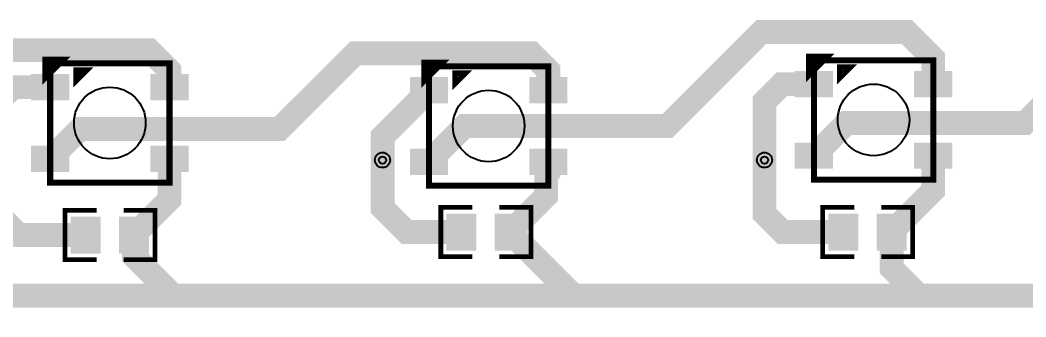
# Model space of a CAD drawing. Extents: x -5 to 8273, y -8273 to 5.
# Drawn here: x 2732 to 4391, y -2025 to -1535 of the extents above; entities that cross this region are included whole.
import ezdxf

# ---------------------------------------------------------------- set-up
doc = ezdxf.new("R2010")
doc.units = 9
for name, color, linetype, true_color in [('Hole', 7, 'Continuous', 0x222222), ('Multi-Layer', 7, 'Continuous', 0xc0c0c0), ('TopLayer', 7, 'Continuous', 0xff0000), ('TopPasteMaskLayer', 7, 'Continuous', 0x808080), ('TopSilkLayer', 7, 'Continuous', 0xffcc00), ('TopSolderMaskLayer', 7, 'Continuous', 0x800080)]:
    doc.layers.add(name, color=color, linetype=linetype, true_color=true_color)

msp = doc.modelspace()

# ---------------------------------------------------------------- hatches: boundary and pattern name
at = {"layer": 'TopLayer'}
for points in [[(4071.125, -1660.5999999999985), (4012.0250000000015, -1660.5999999999985), (4012.0250000000015, -1621.300000000003), (4071.125, -1621.300000000003)], [(4267.924999999996, -1660.5999999999985), (4208.925000000003, -1660.5999999999985), (4208.925000000003, -1621.300000000003), (4267.924999999996, -1621.300000000003)], [(2811.125, -1665.5999999999985), (2752.0250000000015, -1665.5999999999985), (2752.0250000000015, -1626.300000000003), (2811.125, -1626.300000000003)], [(3007.9249999999956, -1665.5999999999985), (2948.925000000003, -1665.5999999999985), (2948.925000000003, -1626.300000000003), (3007.9249999999956, -1626.300000000003)], [(3436.125, -1670.5999999999985), (3377.0250000000015, -1670.5999999999985), (3377.0250000000015, -1631.300000000003), (3436.125, -1631.300000000003)], [(3632.9249999999956, -1670.5999999999985), (3573.925000000003, -1670.5999999999985), (3573.925000000003, -1631.300000000003), (3632.9249999999956, -1631.300000000003)], [(4071.125, -1778.699999999997), (4012.0250000000015, -1778.699999999997), (4012.0250000000015, -1739.4000000000015), (4071.125, -1739.4000000000015)], [(4267.924999999996, -1778.699999999997), (4208.925000000003, -1778.699999999997), (4208.925000000003, -1739.4000000000015), (4267.924999999996, -1739.4000000000015)], [(2811.125, -1783.699999999997), (2752.0250000000015, -1783.699999999997), (2752.0250000000015, -1744.4000000000015), (2811.125, -1744.4000000000015)], [(3007.9249999999956, -1783.699999999997), (2948.925000000003, -1783.699999999997), (2948.925000000003, -1744.4000000000015), (3007.9249999999956, -1744.4000000000015)], [(3436.125, -1788.699999999997), (3377.0250000000015, -1788.699999999997), (3377.0250000000015, -1749.4000000000015), (3436.125, -1749.4000000000015)], [(3632.9249999999956, -1788.699999999997), (3573.925000000003, -1788.699999999997), (3573.925000000003, -1749.4000000000015), (3632.9249999999956, -1749.4000000000015)], [(3482.834999999992, -1913.5429999999978), (3437.165000000008, -1913.5429999999978), (3437.165000000008, -1856.4570000000022), (3482.834999999992, -1856.4570000000022)], [(3562.834999999992, -1913.5429999999978), (3517.165000000008, -1913.5429999999978), (3517.165000000008, -1856.4570000000022), (3562.834999999992, -1856.4570000000022)], [(4112.834999999992, -1913.5429999999978), (4067.165000000008, -1913.5429999999978), (4067.165000000008, -1856.4570000000022), (4112.834999999992, -1856.4570000000022)], [(4192.834999999992, -1913.5429999999978), (4147.165000000008, -1913.5429999999978), (4147.165000000008, -1856.4570000000022), (4192.834999999992, -1856.4570000000022)], [(2862.834999999992, -1918.5429999999978), (2817.165000000008, -1918.5429999999978), (2817.165000000008, -1861.4570000000022), (2862.834999999992, -1861.4570000000022)], [(2942.834999999992, -1918.5429999999978), (2897.165000000008, -1918.5429999999978), (2897.165000000008, -1861.4570000000022), (2942.834999999992, -1861.4570000000022)]]:
    msp.add_hatch(color=256, dxfattribs=at).paths.add_polyline_path(points)
at = {"layer": 'TopPasteMaskLayer'}
for points in [[(4071.125, -1660.5999999999985), (4012.0250000000015, -1660.5999999999985), (4012.0250000000015, -1621.300000000003), (4071.125, -1621.300000000003)], [(4267.924999999996, -1660.5999999999985), (4208.925000000003, -1660.5999999999985), (4208.925000000003, -1621.300000000003), (4267.924999999996, -1621.300000000003)], [(2811.125, -1665.5999999999985), (2752.0250000000015, -1665.5999999999985), (2752.0250000000015, -1626.300000000003), (2811.125, -1626.300000000003)], [(3007.9249999999956, -1665.5999999999985), (2948.925000000003, -1665.5999999999985), (2948.925000000003, -1626.300000000003), (3007.9249999999956, -1626.300000000003)], [(3436.125, -1670.5999999999985), (3377.0250000000015, -1670.5999999999985), (3377.0250000000015, -1631.300000000003), (3436.125, -1631.300000000003)], [(3632.9249999999956, -1670.5999999999985), (3573.925000000003, -1670.5999999999985), (3573.925000000003, -1631.300000000003), (3632.9249999999956, -1631.300000000003)], [(4071.125, -1778.699999999997), (4012.0250000000015, -1778.699999999997), (4012.0250000000015, -1739.4000000000015), (4071.125, -1739.4000000000015)], [(4267.924999999996, -1778.699999999997), (4208.925000000003, -1778.699999999997), (4208.925000000003, -1739.4000000000015), (4267.924999999996, -1739.4000000000015)], [(2811.125, -1783.699999999997), (2752.0250000000015, -1783.699999999997), (2752.0250000000015, -1744.4000000000015), (2811.125, -1744.4000000000015)], [(3007.9249999999956, -1783.699999999997), (2948.925000000003, -1783.699999999997), (2948.925000000003, -1744.4000000000015), (3007.9249999999956, -1744.4000000000015)], [(3436.125, -1788.699999999997), (3377.0250000000015, -1788.699999999997), (3377.0250000000015, -1749.4000000000015), (3436.125, -1749.4000000000015)], [(3632.9249999999956, -1788.699999999997), (3573.925000000003, -1788.699999999997), (3573.925000000003, -1749.4000000000015), (3632.9249999999956, -1749.4000000000015)], [(3482.834999999992, -1913.5429999999978), (3437.165000000008, -1913.5429999999978), (3437.165000000008, -1856.4570000000022), (3482.834999999992, -1856.4570000000022)], [(3562.834999999992, -1913.5429999999978), (3517.165000000008, -1913.5429999999978), (3517.165000000008, -1856.4570000000022), (3562.834999999992, -1856.4570000000022)], [(4112.834999999992, -1913.5429999999978), (4067.165000000008, -1913.5429999999978), (4067.165000000008, -1856.4570000000022), (4112.834999999992, -1856.4570000000022)], [(4192.834999999992, -1913.5429999999978), (4147.165000000008, -1913.5429999999978), (4147.165000000008, -1856.4570000000022), (4192.834999999992, -1856.4570000000022)], [(2862.834999999992, -1918.5429999999978), (2817.165000000008, -1918.5429999999978), (2817.165000000008, -1861.4570000000022), (2862.834999999992, -1861.4570000000022)], [(2942.834999999992, -1918.5429999999978), (2897.165000000008, -1918.5429999999978), (2897.165000000008, -1861.4570000000022), (2942.834999999992, -1861.4570000000022)]]:
    msp.add_hatch(color=256, dxfattribs=at).paths.add_polyline_path(points)
at = {"layer": 'TopSolderMaskLayer'}
for points in [[(2813.1261853357064, -1667.5964439928866), (2750.023137329612, -1667.5964439928866), (2750.023137329612, -1624.3035560071148), (2813.1261853357064, -1624.3035560071148)], [(3009.9227986622573, -1667.5964439928866), (2946.926524003051, -1667.5964439928866), (2946.926524003051, -1624.3035560071148), (3009.9227986622573, -1624.3035560071148)], [(4073.1261853357064, -1662.5964439928866), (4010.023137329612, -1662.5964439928866), (4010.023137329612, -1619.3035560071148), (4073.1261853357064, -1619.3035560071148)], [(4269.922798662257, -1662.5964439928866), (4206.926524003051, -1662.5964439928866), (4206.926524003051, -1619.3035560071148), (4269.922798662257, -1619.3035560071148)], [(3438.1261853357064, -1672.5964439928866), (3375.023137329612, -1672.5964439928866), (3375.023137329612, -1629.3035560071148), (3438.1261853357064, -1629.3035560071148)], [(3634.9227986622573, -1672.5964439928866), (3571.926524003051, -1672.5964439928866), (3571.926524003051, -1629.3035560071148), (3634.9227986622573, -1629.3035560071148)], [(4073.1261853357064, -1780.6964439928852), (4010.023137329612, -1780.6964439928852), (4010.023137329612, -1737.4035560071134), (4073.1261853357064, -1737.4035560071134)], [(4269.922798662257, -1780.6964439928852), (4206.926524003051, -1780.6964439928852), (4206.926524003051, -1737.4035560071134), (4269.922798662257, -1737.4035560071134)], [(2813.1261853357064, -1785.6964439928852), (2750.023137329612, -1785.6964439928852), (2750.023137329612, -1742.4035560071134), (2813.1261853357064, -1742.4035560071134)], [(3009.9227986622573, -1785.6964439928852), (2946.926524003051, -1785.6964439928852), (2946.926524003051, -1742.4035560071134), (3009.9227986622573, -1742.4035560071134)], [(3438.1261853357064, -1790.6964439928852), (3375.023137329612, -1790.6964439928852), (3375.023137329612, -1747.4035560071134), (3438.1261853357064, -1747.4035560071134)], [(3634.9227986622573, -1790.6964439928852), (3571.926524003051, -1790.6964439928852), (3571.926524003051, -1747.4035560071134), (3634.9227986622573, -1747.4035560071134)], [(3484.834999999992, -1915.5429649657526), (3435.165000000008, -1915.5429649657526), (3435.165000000008, -1854.4570350342474), (3484.834999999992, -1854.4570350342474)], [(3564.834999999992, -1915.5429649657526), (3515.165000000008, -1915.5429649657526), (3515.165000000008, -1854.4570350342474), (3564.834999999992, -1854.4570350342474)], [(4114.834999999992, -1915.5429649657526), (4065.165000000008, -1915.5429649657526), (4065.165000000008, -1854.4570350342474), (4114.834999999992, -1854.4570350342474)], [(4194.834999999992, -1915.5429649657526), (4145.165000000008, -1915.5429649657526), (4145.165000000008, -1854.4570350342474), (4194.834999999992, -1854.4570350342474)], [(2864.834999999992, -1920.5429649657526), (2815.165000000008, -1920.5429649657526), (2815.165000000008, -1859.4570350342474), (2864.834999999992, -1859.4570350342474)], [(2944.834999999992, -1920.5429649657526), (2895.165000000008, -1920.5429649657526), (2895.165000000008, -1859.4570350342474), (2944.834999999992, -1859.4570350342474)]]:
    msp.add_hatch(color=256, dxfattribs=at).paths.add_polyline_path(points)

# ---------------------------------------------------------------- linework, layer by layer
at = {"layer": 'Hole'}
for centre in [(3330, -1766.260000000002), (3960, -1766.260000000002)]:
    msp.add_circle(centre, 6, dxfattribs=at)
at = {"layer": 'Multi-Layer'}
for centre in [(3330, -1766.260000000002), (3960, -1766.260000000002)]:
    msp.add_circle(centre, 12.5, dxfattribs=at)
at = {"layer": 'TopLayer', "const_width": 39.37}
for points in [[(4238.424999999996, -1640.949999999997), (4238.424999999996, -1598.425000000003), (4195, -1555), (3955, -1555), (3800, -1710), (3465.625, -1710), (3406.5750000000044, -1769.050000000003)], [(4868.424999999996, -1640.949999999997), (4868.424999999996, -1613.425000000003), (4830, -1575), (4520, -1575), (4390, -1705), (4095.625, -1705), (4041.5750000000044, -1759.050000000003)], [(2978.4249999999956, -1645.949999999997), (2978.4249999999956, -1618.425000000003), (2945, -1585), (2660, -1585), (2530, -1715), (2185.625, -1715), (2131.5750000000044, -1769.050000000003)], [(3603.4249999999956, -1650.949999999997), (3603.4249999999956, -1618.425000000003), (3575, -1590), (3285, -1590), (3160, -1715), (2830.625, -1715), (2781.5750000000044, -1764.050000000003)], [(4041.5750000000044, -1640.949999999997), (3989.0499999999956, -1640.949999999997), (3960, -1670), (3960, -1766.2620000000024)], [(2700, -1766.2620000000024), (2700, -1665), (2721, -1645.9000000000015), (2781.5999999999985, -1645.9000000000015)], [(3330, -1766.2620000000024), (3330, -1727.5250000000015), (3406.5750000000044, -1650.949999999997)], [(4238.424999999996, -1759.050000000003), (4238.424999999996, -1816.574999999997), (4170, -1885)], [(2840, -1890), (2730, -1890), (2700, -1860), (2700, -1766.2620000000024)], [(2920, -1890), (2978.4249999999956, -1831.574999999997), (2978.4249999999956, -1764.050000000003)], [(3460, -1885), (3370, -1885), (3330, -1845), (3330, -1766.2620000000024)], [(3540, -1885), (3600, -1825), (3600, -1790), (3603.4249999999956, -1786.574999999997), (3603.4249999999956, -1769.050000000003)], [(3960, -1766.2620000000024), (3960, -1855), (3990, -1885), (4090, -1885)], [(2985, -1990), (2290, -1990), (2265, -1965), (2265, -1890)], [(3645, -1990), (2985, -1990), (2920, -1925), (2920, -1890)], [(4215, -1990), (3645, -1990), (3540, -1885)], [(4900, -1990), (4215, -1990), (4170, -1945), (4170, -1885)]]:
    msp.add_lwpolyline(points, dxfattribs=at)
at = {"layer": 'TopSilkLayer', "const_width": 10}
for points in [[(4033.7309999999998, -1625.1920000000027), (4033.7309999999998, -1595.6640000000043), (4063.2579999999944, -1595.6640000000043), (4033.7309999999998, -1625.1920000000027)], [(2773.7309999999998, -1630.1920000000027), (2773.7309999999998, -1600.6640000000043), (2803.2579999999944, -1600.6640000000043), (2773.7309999999998, -1630.1920000000027)], [(2978.4449999999997, -1803.4199999999983), (2781.595000000001, -1803.4199999999983), (2781.595000000001, -1606.5699999999997), (2978.4449999999997, -1606.5699999999997), (2978.4449999999997, -1803.4199999999983)], [(3398.7309999999998, -1635.1920000000027), (3398.7309999999998, -1605.6640000000043), (3428.2579999999944, -1605.6640000000043), (3398.7309999999998, -1635.1920000000027)], [(3603.4449999999997, -1808.4199999999983), (3406.595000000001, -1808.4199999999983), (3406.595000000001, -1611.5699999999997), (3603.4449999999997, -1611.5699999999997), (3603.4449999999997, -1808.4199999999983)], [(4238.445, -1798.4199999999983), (4041.595000000001, -1798.4199999999983), (4041.595000000001, -1601.5699999999997), (4238.445, -1601.5699999999997), (4238.445, -1798.4199999999983)], [(4084.912000000004, -1629.1299999999974), (4084.912000000004, -1613.3800000000047), (4100.659999999996, -1613.3849999999948), (4084.912000000004, -1629.1299999999974)], [(2824.912000000004, -1634.1299999999974), (2824.912000000004, -1618.3800000000047), (2840.659999999996, -1618.3849999999948), (2824.912000000004, -1634.1299999999974)], [(3449.912000000004, -1639.1299999999974), (3449.912000000004, -1623.3800000000047), (3465.659999999996, -1623.3849999999948), (3449.912000000004, -1639.1299999999974)]]:
    msp.add_lwpolyline(points, close=True, dxfattribs=at)
at = {"layer": 'TopSilkLayer', "const_width": 7.87}
for points in [[(3478.159999999996, -1844.260000000002), (3426.189999999995, -1844.260000000002), (3426.189999999995, -1925.760000000002), (3478.159999999996, -1925.760000000002)], [(3522.730000000003, -1844.260000000002), (3574.7000000000044, -1844.260000000002), (3574.7000000000044, -1925.760000000002), (3522.730000000003, -1925.760000000002)], [(4108.159999999996, -1844.260000000002), (4056.189999999995, -1844.260000000002), (4056.189999999995, -1925.760000000002), (4108.159999999996, -1925.760000000002)], [(4152.730000000003, -1844.260000000002), (4204.700000000004, -1844.260000000002), (4204.700000000004, -1925.760000000002), (4152.730000000003, -1925.760000000002)], [(2858.159999999996, -1849.260000000002), (2806.189999999995, -1849.260000000002), (2806.189999999995, -1930.760000000002), (2858.159999999996, -1930.760000000002)], [(2902.730000000003, -1849.260000000002), (2954.7000000000044, -1849.260000000002), (2954.7000000000044, -1930.760000000002), (2902.730000000003, -1930.760000000002)]]:
    msp.add_lwpolyline(points, dxfattribs=at)
at = {"layer": 'TopSilkLayer'}
for centre in [(4140.029999999999, -1700), (2880.029999999999, -1705), (3505.029999999999, -1710)]:
    msp.add_circle(centre, 59.059999999999995, dxfattribs=at)

doc.saveas('drawing.dxf')
